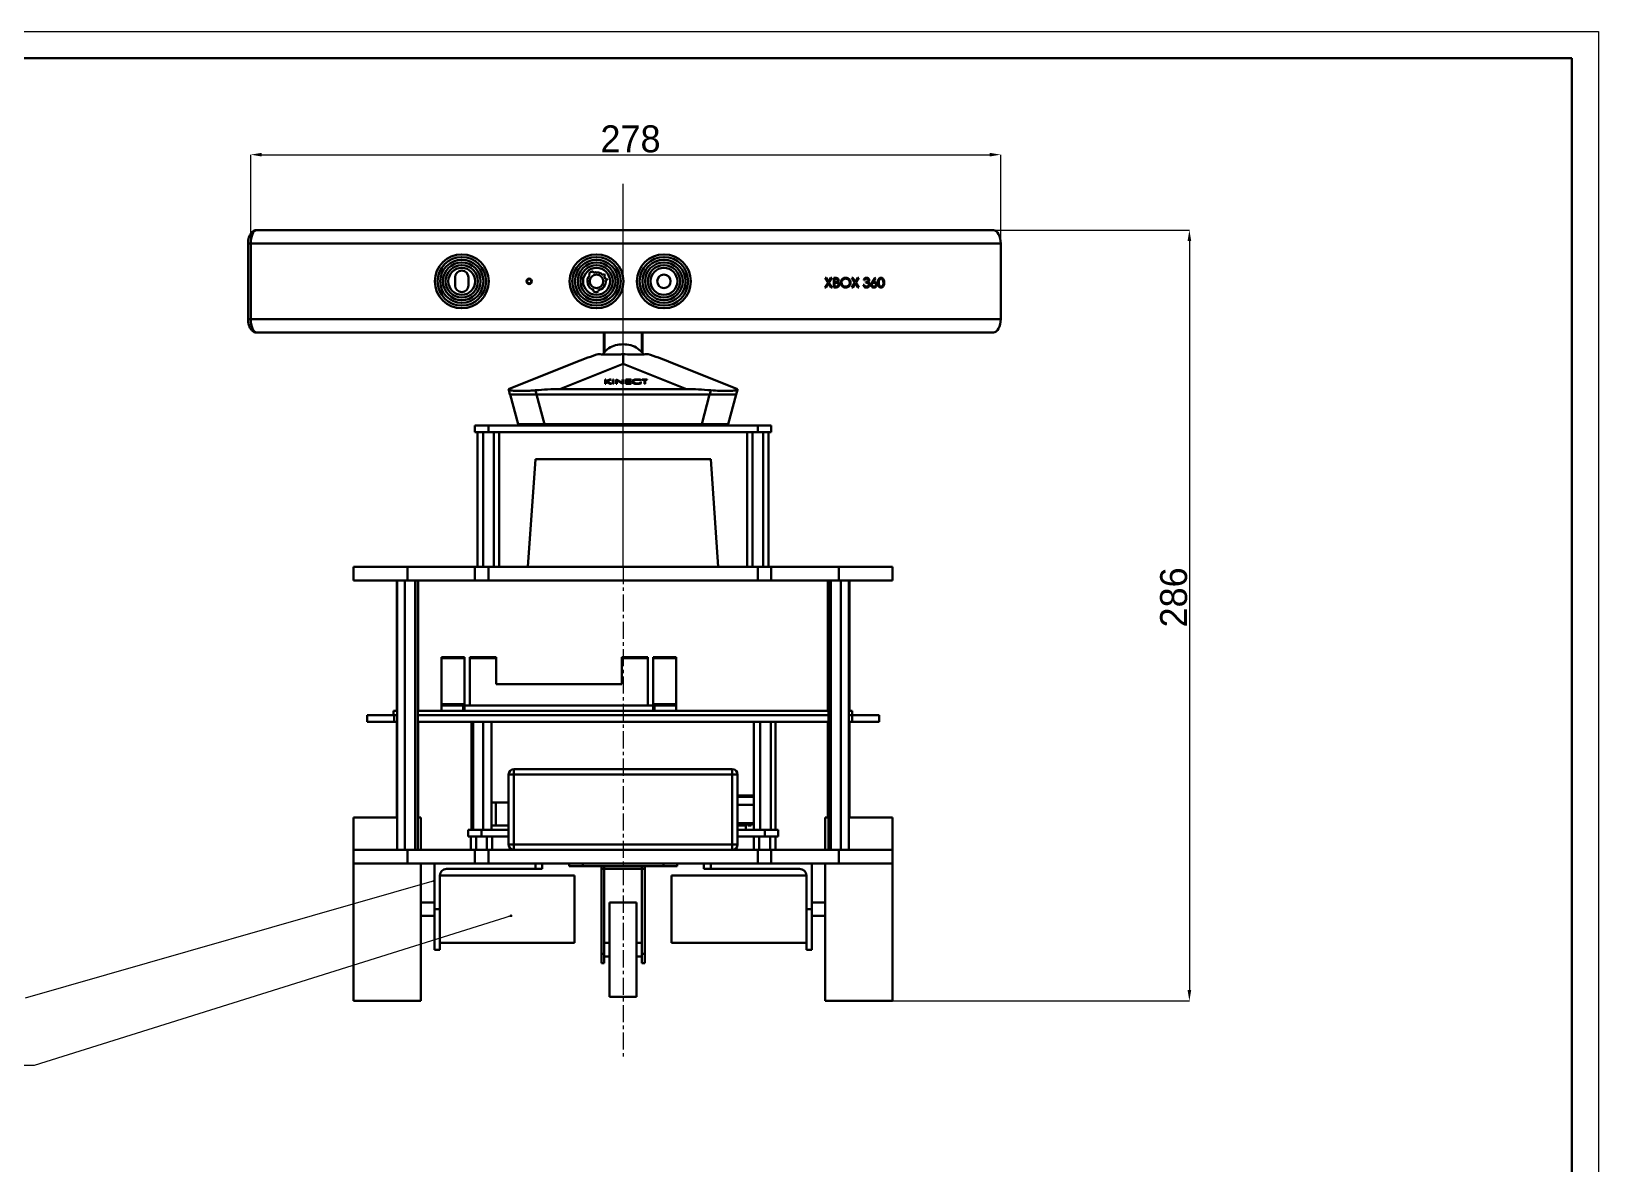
# Model space of a CAD drawing. Header units: millimetres. Extents: x 0 to 1189, y 0 to 841.
# Drawn here: x 607 to 1189, y 421 to 841 of the extents above; entities that cross this region are included whole.
import ezdxf

# ---------------------------------------------------------------- set-up
doc = ezdxf.new("R2010")
doc.units = ezdxf.units.MM
doc.header["$PDSIZE"] = -1
doc.linetypes.add('CENTER', pattern=[10.16, 6.35, -1.27, 1.27, -1.27])
for name, color, linetype, lineweight in [('中心线层', 7, 'CENTER', 25), ('标注层', 7, 'Continuous', 25), ('粗实线层', 7, 'Continuous', 50)]:
    doc.layers.add(name, color=color, linetype=linetype, lineweight=lineweight)
doc.styles.add('SLDTEXTSTYLE1', font='')
doc.styles.get("Standard").update_dxf_attribs({"font": ''})
doc.styles.get('SLDTEXTSTYLE1').set_extended_font_data('汉仪长仿宋体')
doc.styles.get('Standard').set_extended_font_data('汉仪长仿宋体')
doc.dimstyles.new('SLDDIMSTYLE0', dxfattribs={"dimtxt": 0.18, "dimasz": 1.016, "dimexe": 0, "dimexo": 0.0625, "dimgap": 0, "dimtad": 0, "dimtih": 1, "dimtoh": 1, "dimdec": 0, "dimrnd": 1e-09, "dimzin": 0, "dimdsep": 46, "dimtxsty": 'Standard', "dimblk1": 'DOT', "dimblk2": 'DOT', "dimsah": 1, "dimcen": 0.09, "dimadec": 0, "dimazin": 0, "dimtfac": 1.016, "dimtdec": 0, "dimtofl": 0, "dimtmove": 0, "dimatfit": 3, "dimldrblk": 'DOT', "dimfxl": 1, "dimfrac": 2, "dimtolj": 1, "dimtzin": 0, "dimarcsym": 0})
doc.dimstyles.new('SLDDIMSTYLE2', dxfattribs={"dimtxt": 3.5, "dimasz": 4.08, "dimexe": 0, "dimexo": 0.0625, "dimgap": 0.875, "dimtad": 2, "dimrnd": 1e-09, "dimzin": 12, "dimdsep": 46, "dimtxsty": 'SLDTEXTSTYLE1', "dimsah": 1, "dimcen": 0.09, "dimadec": 0, "dimazin": 3, "dimtfac": 1, "dimtofl": 0, "dimtmove": 0, "dimatfit": 3, "dimfxl": 1, "dimfrac": 2, "dimtolj": 1, "dimtzin": 12, "dimarcsym": 0})

# ---------------------------------------------------------------- blocks, each defined once
blk = doc.blocks.new('_D')
at = {"layer": 'Defpoints', "color": 0, "transparency": 16777216}
for p in [(967.13, 795.29), (688.81, 762.29), (967.13, 762.29)]:
    blk.add_point(p, dxfattribs=at)
at = {"layer": '标注层', "color": 0, "lineweight": -2, "transparency": 16777216}
for p, q in [((688.81, 762.36), (688.81, 795.29)), ((692.89, 795.29), (963.05, 795.29)), ((967.13, 762.36), (967.13, 795.29))]:
    blk.add_line(p, q, dxfattribs=at)
at = {"layer": '标注层', "color": 0, "transparency": 16777216}
for points in [[(692.89, 795.97), (692.89, 794.61), (688.81, 795.29)], [(963.05, 795.97), (963.05, 794.61), (967.13, 795.29)]]:
    blk.add_solid(points, dxfattribs=at)
at = {"layer": '标注层', "color": 0, "transparency": 16777216, "insert": (829.74, 806.17), "char_height": 3.5, "attachment_point": 2, "style": 'SLDTEXTSTYLE1'}
blk.add_mtext('\\A1;{\\H2.85714x;278}', dxfattribs=at)
blk = doc.blocks.new('_D_1')
at = {"layer": 'Defpoints', "color": 0, "transparency": 16777216}
for p in [(964.42, 767.29), (926.99, 481.29), (1037.13, 481.29)]:
    blk.add_point(p, dxfattribs=at)
at = {"layer": '标注层', "color": 0, "lineweight": -2, "transparency": 16777216}
for p, q in [((964.49, 767.29), (1037.13, 767.29)), ((1037.13, 763.21), (1037.13, 485.37)), ((927.06, 481.29), (1037.13, 481.29))]:
    blk.add_line(p, q, dxfattribs=at)
at = {"layer": '标注层', "color": 0, "transparency": 16777216}
for points in [[(1036.45, 763.21), (1037.81, 763.21), (1037.13, 767.29)], [(1036.45, 485.37), (1037.81, 485.37), (1037.13, 481.29)]]:
    blk.add_solid(points, dxfattribs=at)
at = {"layer": '标注层', "color": 0, "transparency": 16777216, "insert": (1026.26, 631.01), "char_height": 3.5, "attachment_point": 2, "rotation": 90, "style": 'SLDTEXTSTYLE1'}
blk.add_mtext('\\A1;{\\H2.85714x;286}', dxfattribs=at)
blk = doc.blocks.new('_DOT')
at = {"color": 0, "linetype": 'ByBlock', "lineweight": -2}
blk.add_line((-0.5, 0), (-1, 0), dxfattribs=at)
at = {"color": 0, "linetype": 'ByBlock', "const_width": 0.5}
blk.add_lwpolyline([(-0.25, 0, 1), (0.25, 0, 1)], format="xyb", close=True, dxfattribs=at)

msp = doc.modelspace()

# ---------------------------------------------------------------- linework, layer by layer
msp.add_line((826.994, 642.294), (826.994, 784.454))
msp.add_lwpolyline([(0, 841.05), (1189, 841.05), (1189, 0), (0, 0)], close=True)
at = {"layer": '中心线层'}
msp.add_line((826.994, 642.294), (826.994, 459.969), dxfattribs=at)
at = {"layer": '标注层'}
msp.add_line((608.434, 457.284), (586.82, 457.284), dxfattribs=at)
at = {"layer": '粗实线层', "color": 7}
for p, q in [((1179, 831.05), (25, 831.05)), ((1179, 10), (1179, 831.05))]:
    msp.add_line(p, q, dxfattribs=at)
at = {"layer": '粗实线层'}
for p, q in [((687.811, 762.294), (687.811, 734.294)), ((688.811, 762.294), (687.811, 762.294)), ((688.811, 762.294), (688.811, 734.294)), ((967.132, 762.294), (688.811, 762.294)), ((690.978, 767.294), (964.424, 767.294)), ((967.132, 762.294), (967.132, 734.294)), ((814.229, 751.046), (814.665, 750.633)), ((815.949, 751.482), (815.74, 752.044)), ((820.035, 751.046), (819.6, 750.633)), ((819.861, 750.322), (820.343, 750.68)), ((764.632, 749.781), (764.632, 746.78)), ((769.632, 746.78), (769.632, 749.781)), ((816.182, 745.03), (816.014, 744.454)), ((817.712, 744.337), (817.625, 744.93)), ((821.01, 749.276), (820.428, 749.128)), ((820.499, 748.765), (821.094, 748.848)), ((901.886, 746.054), (903.029, 747.839)), ((902.249, 746.054), (901.886, 746.054)), ((901.931, 749.554), (902.294, 749.554)), ((903.029, 747.839), (901.931, 749.554)), ((903.21, 747.555), (902.249, 746.054)), ((902.294, 749.554), (903.21, 748.122)), ((903.21, 748.122), (904.126, 749.554)), ((904.171, 746.054), (903.21, 747.555)), ((904.489, 749.554), (903.392, 747.839)), ((903.392, 747.839), (904.534, 746.054)), ((904.126, 749.554), (904.489, 749.554)), ((904.534, 746.054), (904.171, 746.054)), ((905.14, 749.554), (905.823, 749.554)), ((905.14, 746.054), (905.14, 749.554)), ((906.086, 746.054), (905.14, 746.054)), ((905.454, 749.195), (905.454, 748.073)), ((905.88, 749.195), (905.454, 749.195)), ((905.454, 748.073), (905.665, 748.073)), ((905.454, 747.714), (905.454, 746.412)), ((905.662, 747.714), (905.454, 747.714)), ((905.454, 746.412), (905.901, 746.412)), ((911.848, 746.054), (912.991, 747.839)), ((912.21, 746.054), (911.848, 746.054)), ((911.893, 749.554), (912.255, 749.554)), ((912.991, 747.839), (911.893, 749.554)), ((913.172, 747.555), (912.21, 746.054)), ((912.255, 749.554), (913.172, 748.122)), ((913.172, 748.122), (914.088, 749.554)), ((914.133, 746.054), (913.172, 747.555)), ((914.451, 749.554), (913.353, 747.839)), ((913.353, 747.839), (914.495, 746.054)), ((914.088, 749.554), (914.451, 749.554)), ((914.495, 746.054), (914.133, 746.054)), ((916.133, 746.996), (916.447, 746.996)), ((916.582, 748.746), (916.268, 748.746)), ((917.12, 747.804), (917.12, 748.162)), ((919.396, 748.046), (920.441, 749.643)), ((920.683, 749.453), (919.758, 748.039)), ((920.441, 749.643), (920.683, 749.453)), ((688.811, 734.294), (687.811, 734.294)), ((688.811, 734.294), (967.132, 734.294)), ((696.757, 729.294), (690.978, 729.294)), ((800.661, 729.294), (696.757, 729.294)), ((853.604, 729.294), (800.661, 729.294)), ((819.824, 729.294), (819.824, 721.739)), ((820.044, 729.294), (820.044, 722)), ((833.939, 722), (833.939, 729.294)), ((834.163, 721.739), (834.163, 729.294)), ((853.604, 729.294), (957.507, 729.294)), ((964.424, 729.294), (957.507, 729.294)), ((817.74, 721.294), (817.833, 721.294)), ((819.826, 721.737), (819.467, 721.228)), ((826.994, 721.254), (826.994, 717.702)), ((834.516, 721.236), (834.158, 721.742)), ((836.154, 721.294), (836.248, 721.294)), ((784.494, 708.294), (810.129, 718.548)), ((826.994, 717.702), (803.475, 708.294)), ((850.512, 708.294), (826.994, 717.702)), ((843.858, 718.548), (869.494, 708.294)), ((820.299, 711.875), (820.613, 711.875)), ((820.299, 710.26), (820.299, 711.875)), ((820.299, 711.786), (820.613, 711.786)), ((820.613, 710.26), (820.299, 710.26)), ((820.613, 711.26), (822.072, 711.875)), ((820.613, 711.875), (820.613, 711.26)), ((820.613, 711.171), (822.072, 711.786)), ((820.613, 711.171), (820.613, 711.26)), ((820.613, 711.039), (820.613, 710.26)), ((822.236, 710.26), (820.613, 711.039)), ((822.52, 711.875), (820.8, 711.15)), ((820.8, 711.15), (822.654, 710.26)), ((820.8, 711.061), (820.8, 711.15)), ((820.8, 711.061), (822.469, 710.26)), ((822.072, 711.875), (822.52, 711.875)), ((822.072, 711.786), (822.072, 711.875)), ((822.072, 711.786), (822.309, 711.786)), ((822.654, 710.26), (822.236, 710.26)), ((823.17, 711.875), (823.484, 711.875)), ((823.17, 710.26), (823.17, 711.875)), ((823.17, 711.786), (823.484, 711.786)), ((823.484, 710.26), (823.17, 710.26)), ((823.484, 711.875), (823.484, 710.26)), ((824.382, 711.875), (824.448, 711.875)), ((824.382, 710.26), (824.382, 711.875)), ((824.382, 711.786), (824.448, 711.786)), ((824.696, 710.26), (824.382, 710.26)), ((824.448, 711.875), (826.76, 710.604)), ((824.448, 711.786), (824.448, 711.875)), ((824.448, 711.786), (826.76, 710.515)), ((824.696, 711.528), (824.696, 710.26)), ((827.003, 710.26), (824.696, 711.528)), ((826.76, 711.875), (827.074, 711.875)), ((826.76, 710.604), (826.76, 711.875)), ((826.76, 711.786), (827.074, 711.786)), ((826.76, 710.515), (826.76, 710.604)), ((827.074, 710.26), (827.003, 710.26)), ((827.074, 711.875), (827.074, 710.26)), ((827.972, 711.875), (829.946, 711.875)), ((827.972, 710.26), (827.972, 711.875)), ((827.972, 711.786), (829.946, 711.786)), ((829.946, 710.26), (827.972, 710.26)), ((828.286, 711.709), (828.286, 711.212)), ((829.946, 711.709), (828.286, 711.709)), ((828.286, 711.212), (829.946, 711.212)), ((828.286, 711.123), (828.286, 711.212)), ((828.286, 711.123), (829.946, 711.123)), ((828.286, 711.046), (828.286, 710.425)), ((829.946, 711.046), (828.286, 711.046)), ((828.286, 710.425), (829.946, 710.425)), ((828.286, 710.337), (828.286, 710.425)), ((828.286, 710.337), (829.946, 710.337)), ((829.946, 711.875), (829.946, 711.709)), ((829.946, 711.212), (829.946, 711.046)), ((829.946, 710.425), (829.946, 710.26)), ((830.709, 710.977), (830.709, 711.066)), ((832.278, 711.827), (832.278, 711.916)), ((832.28, 710.295), (832.28, 710.384)), ((833.805, 711.578), (833.53, 711.481)), ((833.53, 710.653), (833.805, 710.557)), ((833.53, 710.564), (833.53, 710.653)), ((833.53, 710.564), (833.697, 710.506)), ((834.119, 711.875), (835.959, 711.875)), ((834.119, 711.709), (834.119, 711.875)), ((834.119, 711.786), (835.959, 711.786)), ((834.882, 711.709), (834.119, 711.709)), ((834.882, 710.26), (834.882, 711.709)), ((835.196, 710.26), (834.882, 710.26)), ((835.196, 711.709), (835.196, 710.26)), ((835.959, 711.709), (835.196, 711.709)), ((835.959, 711.875), (835.959, 711.709)), ((785.019, 706.344), (784.56, 708.047)), ((794.866, 706.344), (785.019, 706.344)), ((787.994, 695.294), (785.046, 706.244)), ((785.046, 706.244), (794.893, 706.244)), ((785.494, 706.344), (785.494, 706.244)), ((794.459, 707.859), (794.866, 706.344)), ((794.866, 706.344), (859.121, 706.344)), ((794.893, 706.244), (797.841, 695.294)), ((859.094, 706.244), (794.893, 706.244)), ((803.475, 708.294), (850.512, 708.294)), ((856.146, 695.294), (859.094, 706.244)), ((859.094, 706.244), (868.942, 706.244)), ((859.121, 706.344), (859.529, 707.859)), ((868.969, 706.344), (859.121, 706.344)), ((868.942, 706.244), (865.994, 695.294)), ((868.494, 706.344), (868.494, 706.244)), ((869.427, 708.047), (868.969, 706.344)), ((771.994, 694.794), (771.994, 692.294)), ((771.994, 694.794), (776.994, 694.794)), ((771.994, 692.294), (776.994, 692.294)), ((772.994, 692.294), (772.994, 642.294)), ((775.004, 692.294), (775.004, 642.294)), ((776.994, 694.794), (776.994, 692.294)), ((776.994, 694.794), (876.994, 694.794)), ((776.994, 692.294), (876.994, 692.294)), ((779.004, 692.294), (779.004, 642.294)), ((780.994, 692.294), (780.994, 642.294)), ((797.841, 695.294), (787.994, 695.294)), ((788.863, 694.794), (788.863, 695.294)), ((797.841, 695.294), (856.146, 695.294)), ((797.841, 694.794), (797.841, 695.294)), ((865.994, 695.294), (856.146, 695.294)), ((856.146, 694.794), (856.146, 695.294)), ((865.125, 694.794), (865.125, 695.294)), ((872.994, 692.294), (872.994, 642.294)), ((875.004, 692.294), (875.004, 642.294)), ((876.994, 694.794), (876.994, 692.294)), ((876.994, 694.794), (881.994, 694.794)), ((876.994, 692.294), (881.994, 692.294)), ((879.004, 692.294), (879.004, 642.294)), ((880.994, 692.294), (880.994, 642.294)), ((881.994, 694.794), (881.994, 692.294)), ((794.494, 682.294), (791.697, 642.294)), ((794.494, 682.294), (826.994, 682.294)), ((826.994, 682.294), (859.494, 682.294)), ((862.291, 642.294), (859.494, 682.294)), ((726.994, 637.294), (726.994, 642.294)), ((746.994, 642.294), (726.994, 642.294)), ((746.994, 637.294), (746.994, 642.294)), ((746.994, 642.294), (771.994, 642.294)), ((771.994, 637.294), (771.994, 642.294)), ((776.994, 642.294), (771.994, 642.294)), ((776.994, 637.294), (776.994, 642.294)), ((876.994, 642.294), (776.994, 642.294)), ((876.994, 637.294), (876.994, 642.294)), ((876.994, 642.294), (881.994, 642.294)), ((881.994, 642.294), (906.994, 642.294)), ((881.994, 637.294), (881.994, 642.294)), ((906.994, 637.294), (906.994, 642.294)), ((906.994, 642.294), (926.994, 642.294)), ((926.994, 637.294), (926.994, 642.294)), ((746.994, 637.294), (726.994, 637.294)), ((742.994, 637.294), (742.994, 588.869)), ((743.147, 637.294), (743.147, 537.294)), ((746.02, 637.294), (746.02, 537.294)), ((746.994, 637.294), (771.994, 637.294)), ((749.867, 637.294), (749.867, 537.294)), ((750.841, 637.294), (750.841, 537.294)), ((750.994, 637.294), (750.994, 588.869)), ((776.994, 637.294), (771.994, 637.294)), ((876.994, 637.294), (776.994, 637.294)), ((876.994, 637.294), (881.994, 637.294)), ((881.994, 637.294), (906.994, 637.294)), ((903.002, 637.294), (903.002, 588.869)), ((903.191, 637.294), (903.191, 537.294)), ((904.018, 637.294), (904.018, 537.294)), ((906.994, 637.294), (926.994, 637.294)), ((907.82, 637.294), (907.82, 537.294)), ((910.796, 637.294), (910.796, 537.294)), ((910.986, 637.294), (910.986, 588.869)), ((768.164, 608.869), (759.664, 608.869)), ((759.664, 608.869), (759.664, 608.491)), ((768.164, 608.491), (759.664, 608.491)), ((759.664, 591.367), (759.664, 608.491)), ((768.164, 608.491), (768.164, 608.869)), ((768.164, 591.367), (768.164, 608.491)), ((779.854, 608.869), (770.164, 608.869)), ((770.164, 608.869), (770.164, 608.491)), ((779.854, 608.491), (770.164, 608.491)), ((770.164, 608.491), (770.164, 590.869)), ((779.854, 608.491), (779.854, 608.869)), ((779.854, 598.869), (779.854, 608.491)), ((836.164, 608.869), (826.474, 608.869)), ((826.474, 608.869), (826.474, 608.491)), ((826.474, 608.491), (826.474, 598.869)), ((836.164, 608.491), (826.474, 608.491)), ((836.164, 608.491), (836.164, 608.869)), ((836.164, 590.869), (836.164, 608.491)), ((846.664, 608.869), (838.164, 608.869)), ((838.164, 608.869), (838.164, 608.491)), ((846.664, 608.491), (838.164, 608.491)), ((838.164, 608.491), (838.164, 591.367)), ((846.664, 608.491), (846.664, 608.869)), ((846.664, 608.491), (846.664, 591.366)), ((826.474, 598.869), (779.854, 598.869)), ((741.814, 587.294), (741.814, 588.869)), ((741.814, 588.869), (743.147, 588.869)), ((750.841, 588.869), (903.191, 588.869)), ((759.664, 591.367), (768.164, 591.367)), ((759.664, 590.869), (759.664, 591.367)), ((759.664, 588.869), (759.664, 590.869)), ((767.664, 590.869), (759.664, 590.869)), ((767.664, 588.869), (767.664, 590.869)), ((768.164, 590.869), (767.664, 590.869)), ((768.164, 590.869), (768.164, 591.367)), ((768.164, 588.869), (768.164, 590.869)), ((770.164, 590.869), (768.164, 590.869)), ((836.164, 590.869), (770.164, 590.869)), ((838.164, 590.869), (836.164, 590.869)), ((838.164, 590.869), (838.164, 591.367)), ((838.164, 591.367), (846.664, 591.366)), ((838.164, 590.869), (838.164, 588.869)), ((838.664, 590.869), (838.164, 590.869)), ((838.664, 590.869), (838.664, 588.869)), ((846.664, 590.869), (838.664, 590.869)), ((846.664, 591.366), (846.664, 590.869)), ((846.664, 588.869), (846.664, 590.869)), ((910.796, 588.869), (911.994, 588.869)), ((911.994, 587.294), (911.994, 588.869)), ((731.994, 587.294), (731.994, 584.794)), ((731.994, 587.294), (741.994, 587.294)), ((731.994, 584.794), (741.994, 584.794)), ((741.994, 587.294), (741.994, 584.794)), ((741.994, 587.294), (743.147, 587.294)), ((741.994, 584.794), (743.147, 584.794)), ((742.994, 584.794), (742.994, 549.294)), ((750.841, 587.294), (903.191, 587.294)), ((750.841, 584.794), (903.191, 584.794)), ((750.994, 584.794), (750.994, 549.294)), ((770.712, 584.794), (770.712, 544.794)), ((770.718, 584.794), (770.718, 544.794)), ((771.374, 584.794), (771.374, 544.794)), ((775.119, 584.794), (775.119, 544.794)), ((778.208, 584.794), (778.208, 544.794)), ((778.214, 584.794), (778.214, 554.904)), ((875.538, 584.794), (875.538, 544.794)), ((877.812, 584.794), (877.812, 544.794)), ((881.799, 584.794), (881.799, 544.794)), ((883.512, 584.794), (883.512, 544.794)), ((903.002, 584.794), (903.002, 549.294)), ((910.796, 587.294), (911.994, 587.294)), ((910.796, 584.794), (911.994, 584.794)), ((910.986, 584.794), (910.986, 549.294)), ((911.994, 587.294), (911.994, 584.794)), ((911.994, 587.294), (921.994, 587.294)), ((911.994, 584.794), (921.994, 584.794)), ((921.994, 587.294), (921.994, 584.794)), ((786.494, 565.294), (784.494, 565.294)), ((784.494, 565.294), (784.494, 539.294)), ((786.494, 567.294), (786.494, 565.294)), ((786.494, 567.294), (867.494, 567.294)), ((786.494, 565.294), (786.494, 539.294)), ((867.494, 565.294), (786.494, 565.294)), ((867.494, 565.294), (867.494, 567.294)), ((869.494, 565.294), (867.494, 565.294)), ((867.494, 565.294), (867.494, 539.294)), ((869.494, 565.294), (869.494, 539.294)), ((778.214, 554.904), (779.785, 554.904)), ((779.785, 554.904), (779.785, 546.394)), ((779.85, 554.904), (784.608, 554.904)), ((875.538, 557.444), (869.494, 557.444)), ((875.538, 556.984), (869.494, 556.984)), ((869.494, 554.084), (875.45, 554.084)), ((875.55, 553.984), (869.494, 553.984)), ((743.147, 549.294), (726.994, 549.294)), ((726.994, 549.294), (726.994, 537.294)), ((751.994, 549.294), (750.841, 549.294)), ((751.994, 549.294), (751.994, 537.294)), ((869.91, 547.224), (869.494, 547.224)), ((869.611, 546.394), (869.63, 546.824)), ((869.63, 547.234), (869.91, 547.234)), ((875.538, 547.234), (869.91, 547.234)), ((875.538, 546.824), (869.91, 546.824)), ((872.91, 546.394), (872.91, 546.824)), ((874.465, 546.394), (874.465, 546.824)), ((903.191, 549.294), (901.994, 549.294)), ((901.994, 549.294), (901.994, 537.294)), ((926.994, 549.294), (910.796, 549.294)), ((926.994, 549.294), (926.994, 537.294)), ((769.463, 544.794), (769.463, 542.294)), ((769.463, 544.794), (774.463, 544.794)), ((769.463, 542.294), (774.463, 542.294)), ((770.463, 542.294), (770.463, 537.294)), ((772.473, 542.294), (772.473, 537.294)), ((774.463, 544.794), (774.463, 542.294)), ((774.463, 544.794), (784.494, 544.794)), ((774.463, 542.294), (784.494, 542.294)), ((776.473, 542.294), (776.473, 537.294)), ((784.494, 546.394), (778.214, 546.394)), ((778.463, 542.294), (778.463, 537.294)), ((872.56, 546.394), (869.494, 546.394)), ((869.494, 544.794), (879.525, 544.794)), ((869.494, 542.294), (879.525, 542.294)), ((872.56, 544.794), (872.56, 546.394)), ((873.232, 546.394), (874.465, 546.394)), ((875.525, 542.294), (875.525, 537.294)), ((877.535, 542.294), (877.535, 537.294)), ((879.525, 544.794), (879.525, 542.294)), ((879.525, 544.794), (884.525, 544.794)), ((879.525, 542.294), (884.525, 542.294)), ((881.535, 542.294), (881.535, 537.294)), ((883.525, 542.294), (883.525, 537.294)), ((884.525, 544.794), (884.525, 542.294)), ((726.994, 532.294), (726.994, 537.294)), ((746.994, 537.294), (726.994, 537.294)), ((746.994, 532.294), (746.994, 537.294)), ((746.994, 537.294), (771.994, 537.294)), ((771.994, 532.294), (771.994, 537.294)), ((776.994, 537.294), (771.994, 537.294)), ((776.994, 532.294), (776.994, 537.294)), ((786.494, 537.294), (776.994, 537.294)), ((784.494, 539.294), (786.494, 539.294)), ((786.494, 539.294), (786.494, 537.294)), ((786.494, 539.294), (867.494, 539.294)), ((867.494, 537.294), (786.494, 537.294)), ((867.494, 539.294), (867.494, 537.294)), ((867.494, 539.294), (869.494, 539.294)), ((876.994, 537.294), (867.494, 537.294)), ((876.994, 532.294), (876.994, 537.294)), ((876.994, 537.294), (881.994, 537.294)), ((881.994, 537.294), (906.994, 537.294)), ((881.994, 532.294), (881.994, 537.294)), ((906.994, 532.294), (906.994, 537.294)), ((906.994, 537.294), (926.994, 537.294)), ((926.994, 532.294), (926.994, 537.294)), ((726.994, 532.294), (726.994, 515.294)), ((746.994, 532.294), (726.994, 532.294)), ((746.994, 532.294), (771.994, 532.294)), ((751.994, 532.294), (751.994, 515.294)), ((756.994, 515.294), (756.994, 532.294)), ((794.494, 530.294), (761.494, 530.294)), ((776.994, 532.294), (771.994, 532.294)), ((876.994, 532.294), (776.994, 532.294)), ((794.494, 530.294), (794.494, 532.294)), ((796.994, 530.294), (794.494, 530.294)), ((796.994, 530.294), (796.994, 532.294)), ((806.994, 532.294), (806.994, 531.294)), ((806.994, 531.294), (811.994, 531.294)), ((811.994, 532.294), (811.994, 531.294)), ((811.994, 531.294), (841.994, 531.294)), ((818.994, 530.294), (818.994, 531.294)), ((819.994, 530.294), (818.994, 530.294)), ((818.994, 530.294), (818.994, 498.761)), ((819.994, 530.294), (819.994, 531.294)), ((833.994, 530.294), (819.994, 530.294)), ((819.994, 530.294), (819.994, 498.761)), ((833.994, 530.294), (833.994, 531.294)), ((834.994, 530.294), (833.994, 530.294)), ((833.994, 530.294), (833.994, 498.761)), ((834.994, 530.294), (834.994, 531.294)), ((834.994, 530.294), (834.994, 498.761)), ((841.994, 532.294), (841.994, 531.294)), ((841.994, 531.294), (846.994, 531.294)), ((846.994, 532.294), (846.994, 531.294)), ((856.994, 530.294), (856.994, 532.294)), ((859.494, 530.294), (856.994, 530.294)), ((859.494, 530.294), (859.494, 532.294)), ((892.494, 530.294), (859.494, 530.294)), ((876.994, 532.294), (881.994, 532.294)), ((881.994, 532.294), (906.994, 532.294)), ((896.994, 515.294), (896.994, 532.294)), ((901.994, 532.294), (901.994, 515.294)), ((906.994, 532.294), (926.994, 532.294)), ((926.994, 532.294), (926.994, 515.294)), ((808.994, 527.794), (758.994, 527.794)), ((758.994, 527.794), (758.994, 515.294)), ((808.994, 502.794), (808.994, 527.794)), ((894.994, 527.794), (844.994, 527.794)), ((844.994, 527.794), (844.994, 515.294)), ((894.994, 527.794), (894.994, 515.294)), ((756.994, 517.794), (751.994, 517.794)), ((831.994, 517.794), (821.994, 517.794)), ((821.994, 500.294), (821.994, 517.794)), ((831.994, 500.294), (831.994, 517.794)), ((901.994, 517.794), (896.994, 517.794)), ((726.994, 515.294), (726.994, 481.294)), ((751.994, 515.294), (751.994, 481.294)), ((751.994, 512.794), (756.994, 512.794)), ((758.994, 515.294), (756.994, 515.294)), ((756.994, 500.294), (756.994, 515.294)), ((758.994, 500.294), (758.994, 515.294)), ((844.994, 515.294), (844.994, 502.794)), ((894.994, 515.294), (896.994, 515.294)), ((894.994, 515.294), (894.994, 500.294)), ((896.994, 515.294), (896.994, 500.294)), ((896.994, 512.794), (901.994, 512.794)), ((901.994, 515.294), (901.994, 481.294)), ((926.994, 515.294), (926.994, 481.294)), ((756.994, 500.294), (758.994, 500.294)), ((758.994, 502.794), (808.994, 502.794)), ((821.994, 502.794), (819.994, 502.794)), ((821.994, 482.794), (821.994, 500.294)), ((833.994, 502.794), (831.994, 502.794)), ((831.994, 482.794), (831.994, 500.294)), ((844.994, 502.794), (894.994, 502.794)), ((894.994, 500.294), (896.994, 500.294)), ((819.994, 498.761), (818.994, 498.761)), ((818.994, 498.761), (818.994, 495.294)), ((818.994, 495.294), (819.994, 495.294)), ((819.994, 498.761), (819.994, 495.294)), ((819.994, 497.794), (821.994, 497.794)), ((831.994, 497.794), (833.994, 497.794)), ((833.994, 498.761), (834.994, 498.761)), ((833.994, 498.761), (833.994, 495.294)), ((833.994, 495.294), (834.994, 495.294)), ((834.994, 498.761), (834.994, 495.294)), ((821.994, 482.794), (831.994, 482.794)), ((726.994, 481.294), (751.994, 481.294)), ((901.994, 481.294), (926.994, 481.294))]:
    msp.add_line(p, q, dxfattribs=at)
at = {"layer": '粗实线层', "flags": 128}
for points in [[(784.56, 708.047), (784.523, 708.184), (784.501, 708.267), (784.494, 708.294)], [(869.494, 708.294), (869.486, 708.267), (869.464, 708.184), (869.427, 708.047)]]:
    msp.add_lwpolyline(points, dxfattribs=at)
at = {"layer": '粗实线层'}
for centre, radius in [((767.132, 748.294), 10), ((767.132, 748.294), 9), ((767.132, 748.294), 8), ((817.132, 748.294), 10), ((817.132, 748.294), 9), ((817.132, 748.294), 8), ((842.132, 748.294), 10), ((842.132, 748.294), 9), ((842.132, 748.294), 8), ((767.132, 748.294), 7), ((767.132, 748.294), 6), ((767.132, 748.294), 5), ((817.132, 748.294), 7), ((817.132, 748.294), 6), ((817.132, 748.294), 5), ((817.132, 748.294), 2.5), ((842.132, 748.294), 7), ((842.132, 748.294), 6), ((842.132, 748.294), 5), ((842.132, 748.294), 2.5), ((792.132, 748.294), 1), ((792.132, 748.294), 0.75)]:
    msp.add_circle(centre, radius, dxfattribs=at)
for centre, radius, start, end in [((767.132, 749.781), 2.5, 0, 180), ((817.132, 748.294), 3.4, 136.526631, 253.773819), ((817.132, 748.294), 4, 110.363226, 136.526631), ((817.132, 748.294), 3.4, 43.473369, 110.363226), ((817.132, 748.294), 3.4, 14.20203, 36.617592), ((817.132, 748.294), 4, 36.617592, 43.473369), ((767.132, 746.78), 2.5, 180, 0), ((817.132, 748.294), 4, 253.773819, 278.336999), ((817.132, 748.294), 3.4, 278.336999, 7.955596), ((817.132, 748.294), 4, 7.955596, 14.20203), ((786.494, 565.294), 2, 90, 180), ((867.494, 565.294), 2, 0, 90), ((786.494, 539.294), 2, 180, 270), ((867.494, 539.294), 2, 270, 0), ((761.494, 527.794), 2.5, 90, 180), ((892.494, 527.794), 2.5, 0, 90)]:
    msp.add_arc(centre, radius, start, end, dxfattribs=at)
for centre, major_axis, ratio, start_param, end_param in [((690.978, 762.294), (0, 5), 0.4333333, 0, 1.5707963), ((964.424, 762.294), (0, 5), 0.5416667, 4.712389, 6.2831853), ((690.978, 734.294), (0, 5), 0.4333333, 1.5707963, 3.1415927), ((964.424, 734.294), (0, 5), 0.5416667, 3.1415927, 4.712389), ((824.985, 681.409), (-63.901, -25.56), 0.5811989, 4.5946326, 4.712389), ((829.003, 681.409), (63.901, -25.56), 0.5811989, 1.5707963, 1.6885527), ((789.732, 667.308), (61.926, 14.71), 0.6177633, 1.2036929, 1.3494907), ((864.256, 667.308), (61.926, -14.71), 0.6177633, 1.7921019, 1.9378997)]:
    msp.add_ellipse(centre, major_axis=major_axis, ratio=ratio, start_param=start_param, end_param=end_param, dxfattribs=at)
for points, knots in [([(690.978, 767.294), (690.79, 767.28), (690.342, 767.245), (689.684, 766.931), (689.058, 766.379), (688.535, 765.611), (688.133, 764.651), (687.885, 763.575), (687.814, 762.767), (687.812, 762.352), (687.811, 762.294)], [0, 0, 0, 0, 0.1010249, 0.241066, 0.3834448, 0.5350528, 0.6909461, 0.8413136, 0.9781381, 1, 1, 1, 1]), ([(906.317, 747.672), (906.195, 747.687), (905.978, 747.714), (905.758, 747.714), (905.662, 747.714)], [0, 0, 0, 0, 0.559734, 1, 1, 1, 1]), ([(905.665, 748.073), (905.885, 748.073), (906.16, 748.074), (906.431, 748.251), (906.536, 748.373), (906.608, 748.52), (906.616, 748.627), (906.62, 748.68)], [0, 0, 0, 0, 0.4986066, 0.6240063, 0.7493976, 0.8747323, 1, 1, 1, 1]), ([(905.823, 749.554), (905.972, 749.55), (906.271, 749.544), (906.665, 749.366), (906.895, 749.038), (906.921, 748.804), (906.934, 748.686)], [0, 0, 0, 0, 0.2813181, 0.5599225, 0.7799369, 1, 1, 1, 1]), ([(906.62, 748.68), (906.61, 748.766), (906.595, 748.896), (906.484, 749.029), (906.275, 749.179), (906.055, 749.188), (905.88, 749.195)], [0, 0, 0, 0, 0.2492728, 0.3749188, 0.5006435, 1, 1, 1, 1]), ([(905.901, 746.412), (906.13, 746.413), (906.473, 746.413), (906.774, 746.682), (906.875, 746.881), (906.885, 746.992), (906.89, 747.047)], [0, 0, 0, 0, 0.4993574, 0.7487329, 0.8743935, 1, 1, 1, 1]), ([(907.204, 747.047), (907.183, 746.89), (907.141, 746.576), (906.827, 746.243), (906.456, 746.075), (906.209, 746.061), (906.086, 746.054)], [0, 0, 0, 0, 0.2791457, 0.5586537, 0.7790587, 1, 1, 1, 1]), ([(906.89, 747.047), (906.879, 747.133), (906.858, 747.305), (906.656, 747.554), (906.445, 747.628), (906.317, 747.672)], [0, 0, 0, 0, 0.2799403, 0.5604257, 1, 1, 1, 1]), ([(906.934, 748.686), (906.929, 748.604), (906.917, 748.438), (906.801, 748.158), (906.633, 748.024), (906.53, 747.942)], [0, 0, 0, 0, 0.2808648, 0.5615225, 1, 1, 1, 1]), ([(906.53, 747.942), (906.635, 747.899), (906.844, 747.814), (907.065, 747.58), (907.184, 747.312), (907.197, 747.135), (907.204, 747.047)], [0, 0, 0, 0, 0.2803847, 0.5596075, 0.7797717, 1, 1, 1, 1]), ([(907.742, 747.788), (907.775, 748.058), (907.839, 748.598), (908.318, 749.213), (908.923, 749.58), (909.347, 749.622), (909.559, 749.643)], [0, 0, 0, 0, 0.2797316, 0.5593279, 0.7796804, 1, 1, 1, 1]), ([(909.588, 745.964), (909.316, 745.994), (908.774, 746.054), (908.171, 746.549), (907.799, 747.149), (907.761, 747.575), (907.742, 747.788)], [0, 0, 0, 0, 0.279663, 0.5593561, 0.7796345, 1, 1, 1, 1]), ([(909.575, 749.284), (909.354, 749.256), (908.912, 749.198), (908.406, 748.808), (908.104, 748.312), (908.072, 747.964), (908.056, 747.789)], [0, 0, 0, 0, 0.2796265, 0.559349, 0.7796316, 1, 1, 1, 1]), ([(908.056, 747.789), (908.083, 747.569), (908.137, 747.128), (908.56, 746.652), (909.056, 746.365), (909.402, 746.337), (909.575, 746.323)], [0, 0, 0, 0, 0.2794147, 0.5590747, 0.779478, 1, 1, 1, 1]), ([(909.559, 749.643), (909.834, 749.614), (910.382, 749.557), (910.995, 749.06), (911.368, 748.45), (911.404, 748.02), (911.422, 747.805)], [0, 0, 0, 0, 0.2797662, 0.5593558, 0.7795699, 1, 1, 1, 1]), ([(911.108, 747.806), (911.081, 748.028), (911.027, 748.472), (910.601, 748.954), (910.097, 749.233), (909.749, 749.267), (909.575, 749.284)], [0, 0, 0, 0, 0.2794676, 0.5588724, 0.7795171, 1, 1, 1, 1]), ([(909.575, 746.323), (909.797, 746.348), (910.242, 746.399), (910.756, 746.782), (911.059, 747.281), (911.091, 747.631), (911.108, 747.806)], [0, 0, 0, 0, 0.27983053, 0.55939327, 0.77965846, 1, 1, 1, 1]), ([(911.422, 747.805), (911.391, 747.533), (911.329, 746.99), (910.831, 746.388), (910.227, 746.018), (909.801, 745.982), (909.588, 745.964)], [0, 0, 0, 0, 0.279629, 0.5593427, 0.7795966, 1, 1, 1, 1]), ([(917.301, 745.964), (917.14, 745.978), (916.819, 746.006), (916.44, 746.275), (916.22, 746.628), (916.162, 746.873), (916.133, 746.996)], [0, 0, 0, 0, 0.2798854, 0.558982, 0.7792655, 1, 1, 1, 1]), ([(916.268, 748.746), (916.308, 748.88), (916.389, 749.149), (916.656, 749.447), (916.98, 749.618), (917.2, 749.635), (917.31, 749.643)], [0, 0, 0, 0, 0.2802894, 0.5596835, 0.779748, 1, 1, 1, 1]), ([(916.447, 746.996), (916.479, 746.894), (916.536, 746.713), (916.665, 746.573), (916.721, 746.512)], [0, 0, 0, 0, 0.5606897, 1, 1, 1, 1]), ([(917.314, 749.284), (917.223, 749.277), (917.041, 749.263), (916.752, 749.088), (916.646, 748.875), (916.582, 748.746)], [0, 0, 0, 0, 0.2806332, 0.5603587, 1, 1, 1, 1]), ([(916.721, 746.512), (916.822, 746.449), (917.002, 746.337), (917.213, 746.327), (917.306, 746.323)], [0, 0, 0, 0, 0.5587425, 1, 1, 1, 1]), ([(917.12, 748.162), (917.318, 748.181), (917.615, 748.208), (917.905, 748.414), (918.004, 748.588), (918.013, 748.686), (918.018, 748.735)], [0, 0, 0, 0, 0.49941601, 0.74901179, 0.87453735, 1, 1, 1, 1]), ([(918.197, 747.063), (918.192, 747.124), (918.182, 747.246), (918.073, 747.467), (917.747, 747.768), (917.371, 747.789), (917.12, 747.804)], [0, 0, 0, 0, 0.1255863, 0.2511918, 0.5006028, 1, 1, 1, 1]), ([(918.511, 747.093), (918.486, 746.922), (918.436, 746.578), (918.108, 746.2), (917.707, 745.995), (917.436, 745.974), (917.301, 745.964)], [0, 0, 0, 0, 0.27930348, 0.55883711, 0.77927628, 1, 1, 1, 1]), ([(917.306, 746.323), (917.428, 746.331), (917.67, 746.347), (917.963, 746.529), (918.162, 746.778), (918.186, 746.968), (918.197, 747.063)], [0, 0, 0, 0, 0.2806003, 0.5601488, 0.7803017, 1, 1, 1, 1]), ([(917.31, 749.643), (917.451, 749.628), (917.735, 749.598), (918.074, 749.373), (918.289, 749.068), (918.318, 748.845), (918.332, 748.734)], [0, 0, 0, 0, 0.2800849, 0.5598743, 0.7801043, 1, 1, 1, 1]), ([(918.018, 748.735), (918, 748.827), (917.964, 749.011), (917.697, 749.238), (917.459, 749.267), (917.314, 749.284)], [0, 0, 0, 0, 0.2788525, 0.5600696, 1, 1, 1, 1]), ([(918.332, 748.734), (918.326, 748.653), (918.315, 748.491), (918.189, 748.223), (918.024, 748.093), (917.923, 748.014)], [0, 0, 0, 0, 0.2805171, 0.5607991, 1, 1, 1, 1]), ([(917.923, 748.014), (918.005, 747.971), (918.15, 747.895), (918.256, 747.77), (918.302, 747.715)], [0, 0, 0, 0, 0.55979462, 1, 1, 1, 1]), ([(918.302, 747.715), (918.37, 747.608), (918.49, 747.417), (918.505, 747.192), (918.511, 747.093)], [0, 0, 0, 0, 0.5594252, 1, 1, 1, 1]), ([(919.005, 747.029), (919.039, 747.234), (919.1, 747.601), (919.306, 747.91), (919.396, 748.046)], [0, 0, 0, 0, 0.558271, 1, 1, 1, 1]), ([(920.065, 745.964), (919.909, 745.983), (919.595, 746.02), (919.242, 746.304), (919.041, 746.661), (919.017, 746.907), (919.005, 747.029)], [0, 0, 0, 0, 0.2796693, 0.5590859, 0.7795591, 1, 1, 1, 1]), ([(920.055, 747.714), (919.948, 747.705), (919.735, 747.686), (919.49, 747.502), (919.342, 747.267), (919.327, 747.1), (919.319, 747.017)], [0, 0, 0, 0, 0.2801277, 0.5595075, 0.7797096, 1, 1, 1, 1]), ([(919.319, 747.017), (919.334, 746.909), (919.364, 746.694), (919.583, 746.472), (919.829, 746.342), (919.997, 746.329), (920.082, 746.323)], [0, 0, 0, 0, 0.2790487, 0.5588195, 0.7793013, 1, 1, 1, 1]), ([(919.758, 748.039), (919.825, 748.05), (919.945, 748.069), (920.067, 748.071), (920.12, 748.073)], [0, 0, 0, 0, 0.55991001, 1, 1, 1, 1]), ([(920.845, 747.017), (920.829, 747.127), (920.796, 747.346), (920.567, 747.568), (920.313, 747.696), (920.141, 747.708), (920.055, 747.714)], [0, 0, 0, 0, 0.2787555, 0.5586062, 0.7791488, 1, 1, 1, 1]), ([(921.159, 747.036), (921.141, 746.876), (921.105, 746.555), (920.806, 746.201), (920.441, 745.999), (920.191, 745.976), (920.065, 745.964)], [0, 0, 0, 0, 0.279633, 0.5589628, 0.7794781, 1, 1, 1, 1]), ([(920.082, 746.323), (920.189, 746.333), (920.404, 746.355), (920.654, 746.534), (920.818, 746.763), (920.836, 746.932), (920.845, 747.017)], [0, 0, 0, 0, 0.28001917, 0.55985877, 0.77998725, 1, 1, 1, 1]), ([(920.12, 748.073), (920.274, 748.055), (920.581, 748.02), (920.922, 747.74), (921.129, 747.397), (921.149, 747.156), (921.159, 747.036)], [0, 0, 0, 0, 0.279639, 0.5593285, 0.7795253, 1, 1, 1, 1]), ([(921.518, 747.802), (921.531, 748.22), (921.548, 748.743), (921.874, 749.269), (922.102, 749.478), (922.381, 749.618), (922.586, 749.635), (922.688, 749.643)], [0, 0, 0, 0, 0.4987021, 0.6241768, 0.7494665, 0.8747462, 1, 1, 1, 1]), ([(922.688, 745.964), (922.586, 745.972), (922.382, 745.989), (922.01, 746.172), (921.55, 746.76), (921.531, 747.385), (921.518, 747.802)], [0, 0, 0, 0, 0.1255502, 0.2510896, 0.5002538, 1, 1, 1, 1]), ([(922.699, 749.284), (922.618, 749.276), (922.458, 749.26), (922.245, 749.137), (922.075, 748.965), (921.843, 748.539), (921.837, 748.13), (921.832, 747.804)], [0, 0, 0, 0, 0.1251387, 0.2504172, 0.3755172, 0.5008477, 1, 1, 1, 1]), ([(921.832, 747.804), (921.834, 747.476), (921.838, 746.986), (922.174, 746.509), (922.458, 746.349), (922.618, 746.331), (922.699, 746.323)], [0, 0, 0, 0, 0.5002919, 0.7490844, 0.8746042, 1, 1, 1, 1]), ([(922.688, 749.643), (922.791, 749.635), (922.997, 749.619), (923.373, 749.436), (923.846, 748.852), (923.876, 748.222), (923.896, 747.802)], [0, 0, 0, 0, 0.1255997, 0.2511966, 0.5005831, 1, 1, 1, 1]), ([(923.896, 747.802), (923.876, 747.382), (923.847, 746.752), (923.371, 746.172), (922.997, 745.989), (922.791, 745.972), (922.688, 745.964)], [0, 0, 0, 0, 0.4994086, 0.7487424, 0.8743717, 1, 1, 1, 1]), ([(923.582, 747.804), (923.569, 748.128), (923.55, 748.615), (923.222, 749.096), (922.939, 749.259), (922.779, 749.276), (922.699, 749.284)], [0, 0, 0, 0, 0.5000753, 0.7490198, 0.874599, 1, 1, 1, 1]), ([(922.699, 746.323), (922.794, 746.335), (922.985, 746.359), (923.281, 746.559), (923.386, 746.785), (923.449, 746.924)], [0, 0, 0, 0, 0.280258, 0.5607828, 1, 1, 1, 1]), ([(923.449, 746.924), (923.494, 747.085), (923.574, 747.373), (923.579, 747.672), (923.582, 747.804)], [0, 0, 0, 0, 0.5595922, 1, 1, 1, 1]), ([(687.811, 734.294), (687.815, 734.095), (687.828, 733.515), (687.968, 732.567), (688.281, 731.525), (688.754, 730.602), (689.361, 729.895), (690.075, 729.441), (690.633, 729.301), (690.932, 729.295), (690.978, 729.294)], [0, 0, 0, 0, 0.0760073, 0.2210801, 0.3707504, 0.5283664, 0.6959778, 0.8389491, 0.9753447, 1, 1, 1, 1]), ([(826.994, 721.254), (826.338, 721.219), (825.09, 721.152), (823.338, 721.102), (821.802, 721.091), (820.491, 721.113), (819.342, 721.156), (818.443, 721.234), (818.038, 721.274), (817.833, 721.294)], [0, 0, 0, 0, 0.1490849, 0.2839148, 0.418607, 0.5480485, 0.6775187, 0.836559, 1, 1, 1, 1]), ([(819.827, 721.739), (819.827, 721.738), (819.826, 721.737), (819.851, 721.769), (819.912, 721.843), (819.987, 721.933), (820.037, 721.992), (820.044, 722)], [0, 0, 0, 0, 0.0314211, 0.2332697, 0.5172468, 0.9362802, 1, 1, 1, 1]), ([(833.939, 722), (833.268, 722.632), (831.926, 723.895), (829.155, 724.84), (826.238, 725.035), (823.484, 724.465), (821.397, 723.394), (820.423, 722.391), (820.044, 722)], [0, 0, 0, 0, 0.1844036, 0.3690628, 0.546689, 0.7172089, 0.8898911, 1, 1, 1, 1]), ([(836.154, 721.294), (835.968, 721.276), (835.606, 721.241), (834.793, 721.167), (833.719, 721.118), (832.39, 721.093), (830.484, 721.098), (828.602, 721.168), (827.269, 721.239), (826.994, 721.254)], [0, 0, 0, 0, 0.14905329, 0.29019968, 0.43113955, 0.56397823, 0.69684489, 0.93733372, 1, 1, 1, 1]), ([(833.939, 722), (833.988, 721.942), (834.064, 721.853), (834.134, 721.769), (834.165, 721.733), (834.161, 721.737), (834.16, 721.739)], [0, 0, 0, 0, 0.411003, 0.6389934, 0.8307624, 1, 1, 1, 1]), ([(830.395, 711.077), (830.427, 711.203), (830.491, 711.456), (831.008, 711.733), (831.632, 711.894), (832.062, 711.909), (832.278, 711.916)], [0, 0, 0, 0, 0.2795123, 0.5590804, 0.7793729, 1, 1, 1, 1]), ([(830.395, 710.988), (830.427, 711.114), (830.491, 711.368), (831.008, 711.645), (831.632, 711.805), (832.062, 711.82), (832.278, 711.827)], [0, 0, 0, 0, 0.2795123, 0.5590804, 0.7793729, 1, 1, 1, 1]), ([(830.839, 710.501), (830.694, 710.599), (830.435, 710.773), (830.407, 710.984), (830.395, 711.077)], [0, 0, 0, 0, 0.55902522, 1, 1, 1, 1]), ([(832.258, 711.75), (832.035, 711.739), (831.588, 711.715), (831.067, 711.54), (830.757, 711.309), (830.725, 711.147), (830.709, 711.066)], [0, 0, 0, 0, 0.279857, 0.559519, 0.7796888, 1, 1, 1, 1]), ([(830.709, 711.066), (830.735, 710.961), (830.789, 710.752), (831.227, 710.527), (831.747, 710.401), (832.102, 710.39), (832.28, 710.384)], [0, 0, 0, 0, 0.2794372, 0.5589218, 0.7792848, 1, 1, 1, 1]), ([(830.709, 710.977), (830.735, 710.872), (830.789, 710.663), (831.227, 710.438), (831.747, 710.312), (832.102, 710.301), (832.28, 710.295)], [0, 0, 0, 0, 0.2794347, 0.5589216, 0.7792847, 1, 1, 1, 1]), ([(832.282, 710.218), (831.973, 710.23), (831.42, 710.252), (831.016, 710.425), (830.839, 710.501)], [0, 0, 0, 0, 0.5598029, 1, 1, 1, 1]), ([(833.53, 711.481), (833.327, 711.568), (832.965, 711.724), (832.475, 711.742), (832.258, 711.75)], [0, 0, 0, 0, 0.5584293, 1, 1, 1, 1]), ([(832.278, 711.916), (832.614, 711.899), (833.215, 711.868), (833.624, 711.667), (833.805, 711.578)], [0, 0, 0, 0, 0.5595185, 1, 1, 1, 1]), ([(832.278, 711.827), (832.614, 711.81), (833.215, 711.779), (833.624, 711.578), (833.805, 711.49)], [0, 0, 0, 0, 0.5595167, 1, 1, 1, 1]), ([(832.28, 710.384), (832.551, 710.399), (833.035, 710.426), (833.379, 710.584), (833.53, 710.653)], [0, 0, 0, 0, 0.5587718, 1, 1, 1, 1]), ([(832.28, 710.295), (832.551, 710.31), (833.035, 710.338), (833.379, 710.495), (833.53, 710.564)], [0, 0, 0, 0, 0.5587718, 1, 1, 1, 1]), ([(833.805, 710.557), (833.697, 710.5), (833.481, 710.386), (832.962, 710.249), (832.54, 710.23), (832.282, 710.218)], [0, 0, 0, 0, 0.2804078, 0.5607956, 1, 1, 1, 1]), ([(784.56, 708.047), (784.692, 707.965), (784.955, 707.801), (786.704, 707.684), (789.239, 707.625), (791.974, 707.662), (793.764, 707.804), (794.459, 707.859)], [0, 0, 0, 0, 0.2164305, 0.43301104, 0.64659546, 0.86281443, 1, 1, 1, 1]), ([(859.529, 707.859), (860.673, 707.78), (862.961, 707.62), (865.992, 707.643), (868.208, 707.734), (869.257, 707.866), (869.383, 708.001), (869.427, 708.047)], [0, 0, 0, 0, 0.225071, 0.4502735, 0.6711072, 0.885334, 1, 1, 1, 1]), ([(869.91, 547.234), (869.91, 547.181), (869.91, 547.073), (869.91, 546.938), (869.91, 546.843), (869.91, 546.83), (869.91, 546.824)], [0, 0, 0, 0, 0.2499997, 0.4999997, 0.7500006, 1, 1, 1, 1])]:
    msp.add_open_spline(points, degree=3, knots=knots, dxfattribs=at)

# ---------------------------------------------------------------- dimensions: what is measured, and where the dimension line sits
at = {"layer": '标注层'}
dim = msp.add_linear_dim(base=(967.132, 795.294), p1=(688.811, 762.294), p2=(967.132, 762.294), text='{\\H2.85714x;278}', dimstyle='SLDDIMSTYLE2', dxfattribs=at)
dim.commit()
dim.dimension.update_dxf_attribs({"geometry": '_D', "text_midpoint": (829.736, 795.294), "dimtype": 160})
dim = msp.add_linear_dim(base=(1037.132, 481.294), p1=(964.424, 767.294), p2=(926.994, 481.294), angle=90, text='{\\H2.85714x;<>}', dimstyle='SLDDIMSTYLE2', override={"dimtad": 3}, dxfattribs=at)
dim.commit()
dim.dimension.update_dxf_attribs({"geometry": '_D_1', "text_midpoint": (1037.132, 631.006), "dimtype": 160})

# ---------------------------------------------------------------- leaders
for points in [[(756.879, 525.794), (605.049, 482.328)], [(785.396, 512.863), (608.426, 457.281)]]:
    msp.add_leader(points, dimstyle='SLDDIMSTYLE0', dxfattribs=at)

doc.saveas('drawing.dxf')
